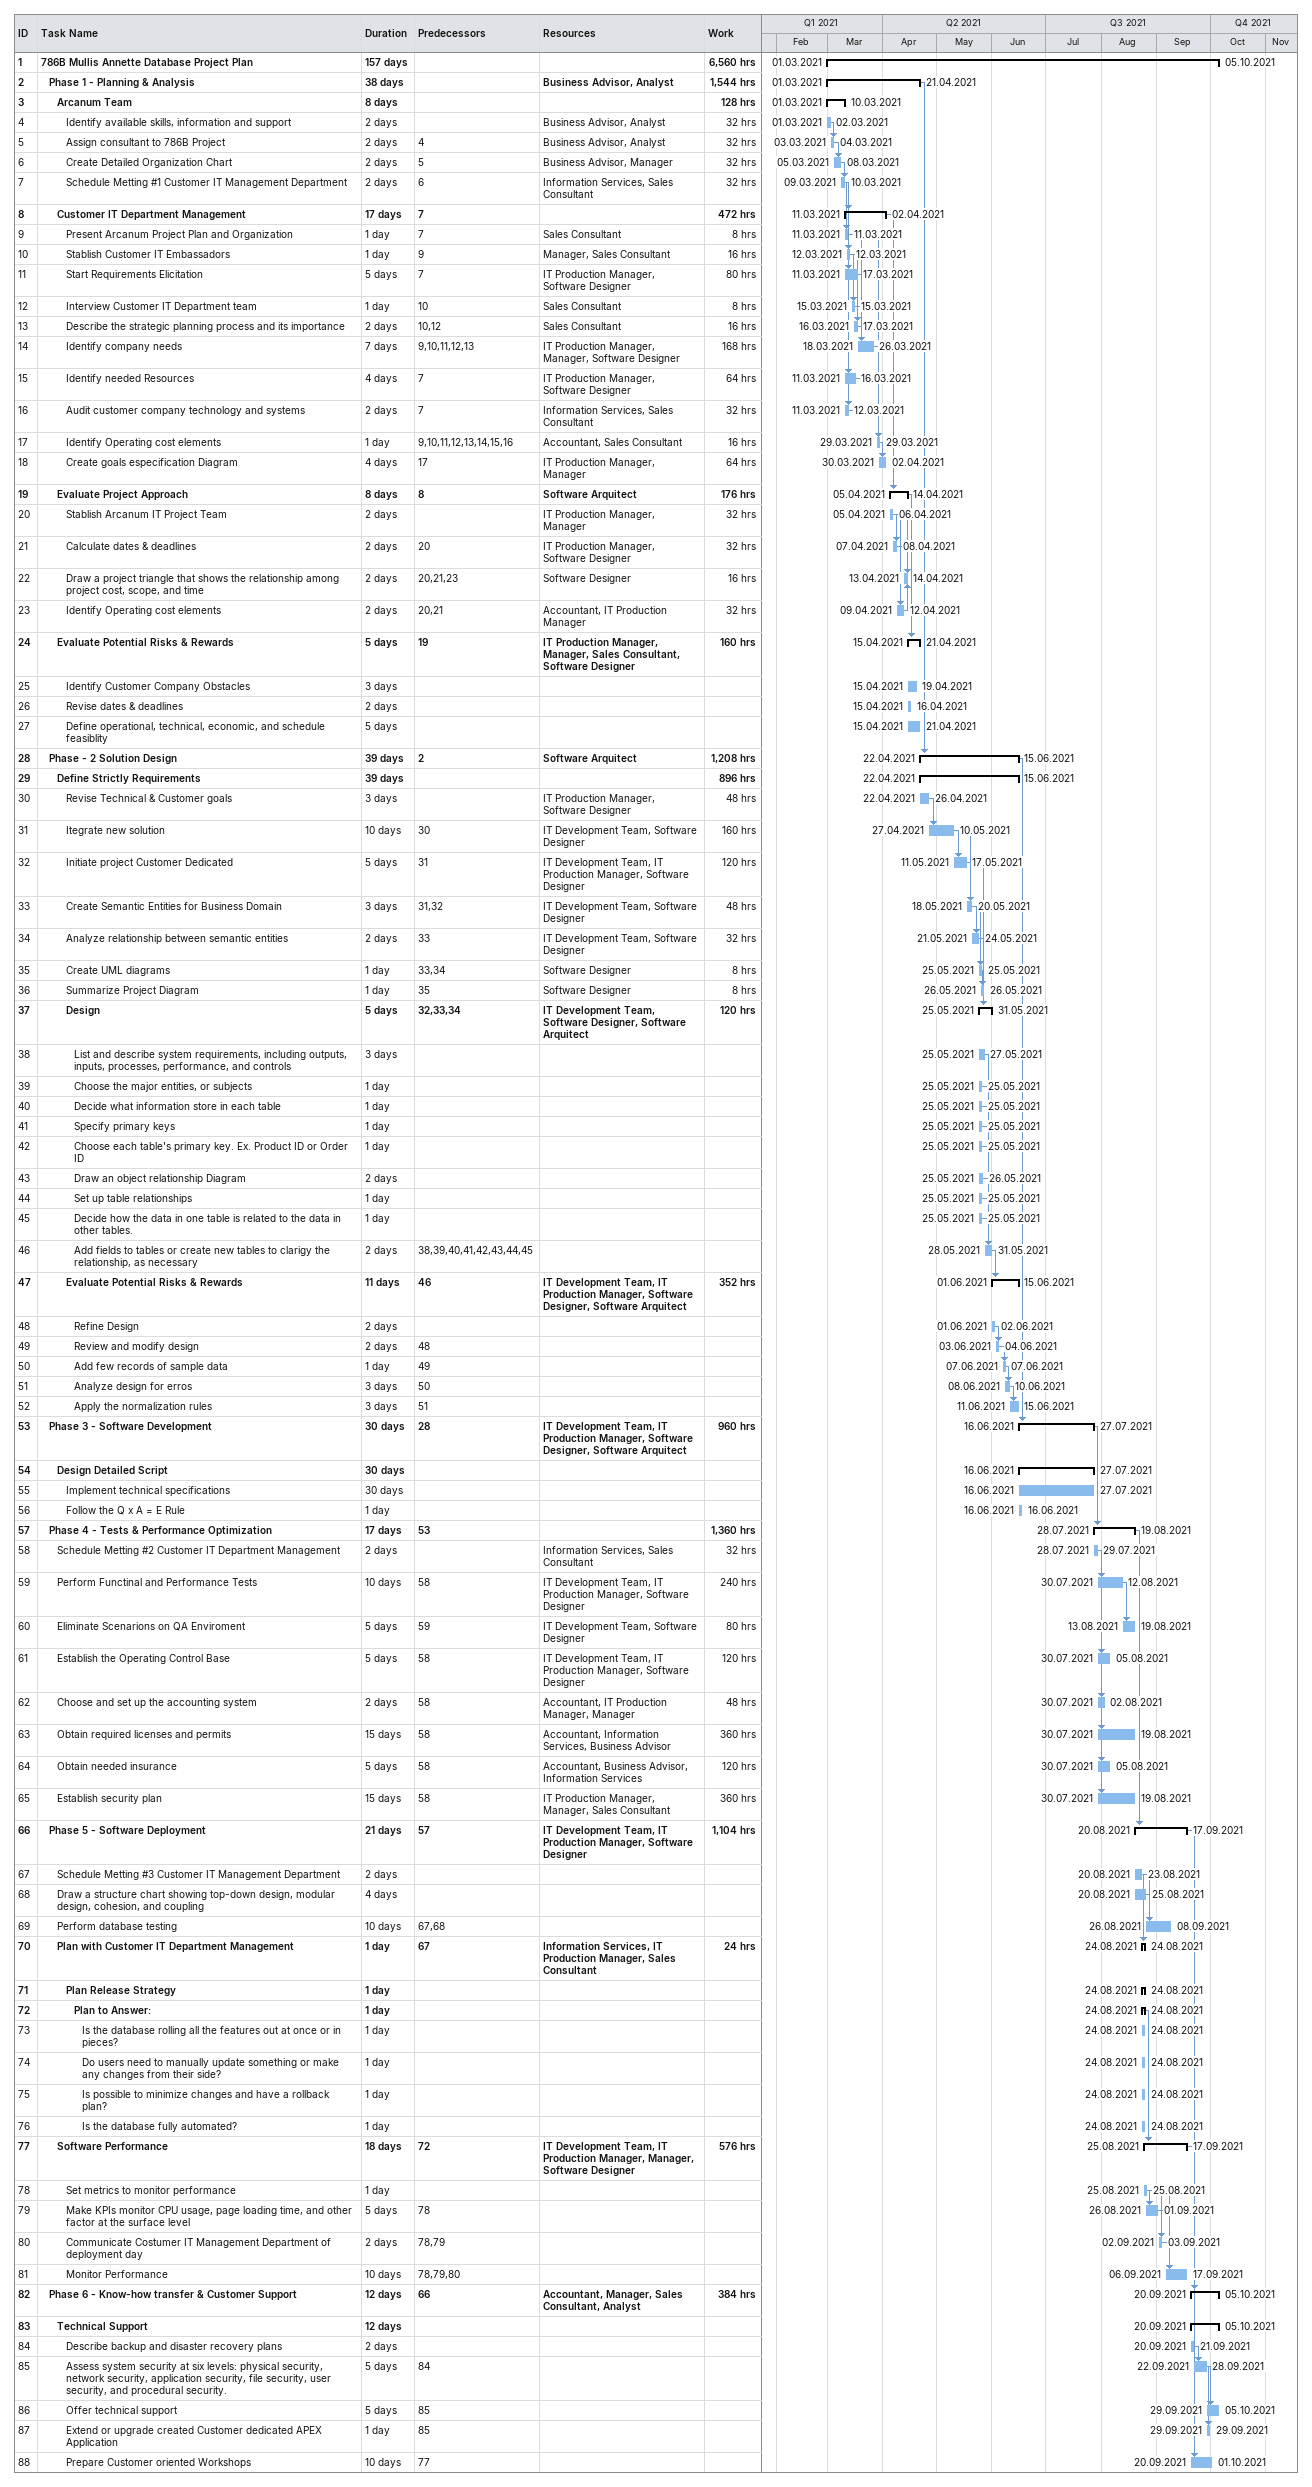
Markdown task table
| ID | Level | Task | Duration | Start | Finish | Predecessors | Resources | Work (h) |
|---|---|---|---|---|---|---|---|---|
| 1 | 1 | **786B Mullis Annette Database Project Plan** | 157d | 2021-03-01 | 2021-10-05 |  |  | 6560 |
| 2 | 2 | **Phase 1 - Planning & Analysis** | 38d | 2021-03-01 | 2021-04-21 |  | Business Advisor, Analyst | 1544 |
| 3 | 3 | **Arcanum Team** | 8d | 2021-03-01 | 2021-03-10 |  |  | 128 |
| 4 | 4 | Identify available skills, information and support | 2d | 2021-03-01 | 2021-03-02 |  | Business Advisor, Analyst | 32 |
| 5 | 4 | Assign consultant to 786B Project | 2d | 2021-03-03 | 2021-03-04 | 4 | Business Advisor, Analyst | 32 |
| 6 | 4 | Create Detailed Organization Chart | 2d | 2021-03-05 | 2021-03-08 | 5 | Business Advisor, Manager | 32 |
| 7 | 4 | Schedule Metting #1 Customer IT Management Department | 2d | 2021-03-09 | 2021-03-10 | 6 | Information Services, Sales Consultant | 32 |
| 8 | 3 | **Customer IT Department Management** | 17d | 2021-03-11 | 2021-04-02 | 7 |  | 472 |
| 9 | 4 | Present Arcanum Project Plan and Organization | 1d | 2021-03-11 | 2021-03-11 | 7 | Sales Consultant | 8 |
| 10 | 4 | Stablish Customer IT Embassadors | 1d | 2021-03-12 | 2021-03-12 | 9 | Manager, Sales Consultant | 16 |
| 11 | 4 | Start Requirements Elicitation | 5d | 2021-03-11 | 2021-03-17 | 7 | IT Production Manager, Software Designer | 80 |
| 12 | 4 | Interview Customer IT Department team | 1d | 2021-03-15 | 2021-03-15 | 10 | Sales Consultant | 8 |
| 13 | 4 | Describe the strategic planning process and its importance | 2d | 2021-03-16 | 2021-03-17 | 10, 12 | Sales Consultant | 16 |
| 14 | 4 | Identify company needs | 7d | 2021-03-18 | 2021-03-26 | 9, 10, 11, 12, 13 | IT Production Manager, Manager, Software Designer | 168 |
| 15 | 4 | Identify needed Resources | 4d | 2021-03-11 | 2021-03-16 | 7 | IT Production Manager, Software Designer | 64 |
| 16 | 4 | Audit customer company technology and systems | 2d | 2021-03-11 | 2021-03-12 | 7 | Information Services, Sales Consultant | 32 |
| 17 | 4 | Identify Operating cost elements | 1d | 2021-03-29 | 2021-03-29 | 9, 10, 11, 12, 13, 14, 15, 16 | Accountant, Sales Consultant | 16 |
| 18 | 4 | Create goals especification Diagram | 4d | 2021-03-30 | 2021-04-02 | 17 | IT Production Manager, Manager | 64 |
| 19 | 3 | **Evaluate Project Approach** | 8d | 2021-04-05 | 2021-04-14 | 8 | Software Arquitect | 176 |
| 20 | 4 | Stablish Arcanum IT Project Team | 2d | 2021-04-05 | 2021-04-06 |  | IT Production Manager, Manager | 32 |
| 21 | 4 | Calculate dates & deadlines | 2d | 2021-04-07 | 2021-04-08 | 20 | IT Production Manager, Software Designer | 32 |
| 22 | 4 | Draw a project triangle that shows the relationship among project cost, scope, and time | 2d | 2021-04-13 | 2021-04-14 | 20, 21, 23 | Software Designer | 16 |
| 23 | 4 | Identify Operating cost elements | 2d | 2021-04-09 | 2021-04-12 | 20, 21 | Accountant, IT Production Manager | 32 |
| 24 | 3 | **Evaluate Potential Risks & Rewards** | 5d | 2021-04-15 | 2021-04-21 | 19 | IT Production Manager, Manager, Sales Consultant, Software Designer | 160 |
| 25 | 4 | Identify Customer Company Obstacles | 3d | 2021-04-15 | 2021-04-19 |  |  |  |
| 26 | 4 | Revise dates & deadlines | 2d | 2021-04-15 | 2021-04-16 |  |  |  |
| 27 | 4 | Define operational, technical, economic, and schedule feasiblity | 5d | 2021-04-15 | 2021-04-21 |  |  |  |
| 28 | 2 | **Phase - 2 Solution Design** | 39d | 2021-04-22 | 2021-06-15 | 2 | Software Arquitect | 1208 |
| 29 | 3 | **Define Strictly Requirements** | 39d | 2021-04-22 | 2021-06-15 |  |  | 896 |
| 30 | 4 | Revise Technical & Customer goals | 3d | 2021-04-22 | 2021-04-26 |  | IT Production Manager, Software Designer | 48 |
| 31 | 4 | Itegrate new solution | 10d | 2021-04-27 | 2021-05-10 | 30 | IT Development Team, Software Designer | 160 |
| 32 | 4 | Initiate project Customer Dedicated | 5d | 2021-05-11 | 2021-05-17 | 31 | IT Development Team, IT Production Manager, Software Designer | 120 |
| 33 | 4 | Create Semantic Entities for Business Domain | 3d | 2021-05-18 | 2021-05-20 | 31, 32 | IT Development Team, Software Designer | 48 |
| 34 | 4 | Analyze relationship between semantic entities | 2d | 2021-05-21 | 2021-05-24 | 33 | IT Development Team, Software Designer | 32 |
| 35 | 4 | Create UML diagrams | 1d | 2021-05-25 | 2021-05-25 | 33, 34 | Software Designer | 8 |
| 36 | 4 | Summarize Project Diagram | 1d | 2021-05-26 | 2021-05-26 | 35 | Software Designer | 8 |
| 37 | 4 | **Design** | 5d | 2021-05-25 | 2021-05-31 | 32, 33, 34 | IT Development Team, Software Designer, Software Arquitect | 120 |
| 38 | 5 | List and describe system requirements, including outputs, inputs, processes, performance, and controls | 3d | 2021-05-25 | 2021-05-27 |  |  |  |
| 39 | 5 | Choose the major entities, or subjects | 1d | 2021-05-25 | 2021-05-25 |  |  |  |
| 40 | 5 | Decide what information store in each table | 1d | 2021-05-25 | 2021-05-25 |  |  |  |
| 41 | 5 | Specify primary keys | 1d | 2021-05-25 | 2021-05-25 |  |  |  |
| 42 | 5 | Choose each table's primary key. Ex. Product ID or Order ID | 1d | 2021-05-25 | 2021-05-25 |  |  |  |
| 43 | 5 | Draw an object relationship Diagram | 2d | 2021-05-25 | 2021-05-26 |  |  |  |
| 44 | 5 | Set up table relationships | 1d | 2021-05-25 | 2021-05-25 |  |  |  |
| 45 | 5 | Decide how the data in one table is related to the data in other tables. | 1d | 2021-05-25 | 2021-05-25 |  |  |  |
| 46 | 5 | Add fields to tables or create new tables to clarigy the relationship, as necessary | 2d | 2021-05-28 | 2021-05-31 | 38, 39, 40, 41, 42, 43, 44, 45 |  |  |
| 47 | 4 | **Evaluate Potential Risks & Rewards** | 11d | 2021-06-01 | 2021-06-15 | 46 | IT Development Team, IT Production Manager, Software Designer, Software Arquitect | 352 |
| 48 | 5 | Refine Design | 2d | 2021-06-01 | 2021-06-02 |  |  |  |
| 49 | 5 | Review and modify design | 2d | 2021-06-03 | 2021-06-04 | 48 |  |  |
| 50 | 5 | Add few records of sample data | 1d | 2021-06-07 | 2021-06-07 | 49 |  |  |
| 51 | 5 | Analyze design for erros | 3d | 2021-06-08 | 2021-06-10 | 50 |  |  |
| 52 | 5 | Apply the normalization rules | 3d | 2021-06-11 | 2021-06-15 | 51 |  |  |
| 53 | 2 | **Phase 3 - Software Development** | 30d | 2021-06-16 | 2021-07-27 | 28 | IT Development Team, IT Production Manager, Software Designer, Software Arquitect | 960 |
| 54 | 3 | **Design Detailed Script** | 30d | 2021-06-16 | 2021-07-27 |  |  |  |
| 55 | 4 | Implement technical specifications | 30d | 2021-06-16 | 2021-07-27 |  |  |  |
| 56 | 4 | Follow the Q x A = E Rule | 1d | 2021-06-16 | 2021-06-16 |  |  |  |
| 57 | 2 | **Phase 4 - Tests & Performance Optimization** | 17d | 2021-07-28 | 2021-08-19 | 53 |  | 1360 |
| 58 | 3 | Schedule Metting #2 Customer IT Department Management | 2d | 2021-07-28 | 2021-07-29 |  | Information Services, Sales Consultant | 32 |
| 59 | 3 | Perform Functinal and Performance Tests | 10d | 2021-07-30 | 2021-08-12 | 58 | IT Development Team, IT Production Manager, Software Designer | 240 |
| 60 | 3 | Eliminate Scenarions on QA Enviroment | 5d | 2021-08-13 | 2021-08-19 | 59 | IT Development Team, Software Designer | 80 |
| 61 | 3 | Establish the Operating Control Base | 5d | 2021-07-30 | 2021-08-05 | 58 | IT Development Team, IT Production Manager, Software Designer | 120 |
| 62 | 3 | Choose and set up the accounting system | 2d | 2021-07-30 | 2021-08-02 | 58 | Accountant, IT Production Manager, Manager | 48 |
| 63 | 3 | Obtain required licenses and permits | 15d | 2021-07-30 | 2021-08-19 | 58 | Accountant, Information Services, Business Advisor | 360 |
| 64 | 3 | Obtain needed insurance | 5d | 2021-07-30 | 2021-08-05 | 58 | Accountant, Business Advisor, Information Services | 120 |
| 65 | 3 | Establish security plan | 15d | 2021-07-30 | 2021-08-19 | 58 | IT Production Manager, Manager, Sales Consultant | 360 |
| 66 | 2 | **Phase 5 - Software Deployment** | 21d | 2021-08-20 | 2021-09-17 | 57 | IT Development Team, IT Production Manager, Software Designer | 1104 |
| 67 | 3 | Schedule Metting #3 Customer IT Management Department | 2d | 2021-08-20 | 2021-08-23 |  |  |  |
| 68 | 3 | Draw a structure chart showing top-down design, modular design, cohesion, and coupling | 4d | 2021-08-20 | 2021-08-25 |  |  |  |
| 69 | 3 | Perform database testing | 10d | 2021-08-26 | 2021-09-08 | 67, 68 |  |  |
| 70 | 3 | **Plan with Customer IT Department Management** | 1d | 2021-08-24 | 2021-08-24 | 67 | Information Services, IT Production Manager, Sales Consultant | 24 |
| 71 | 4 | **Plan Release Strategy** | 1d | 2021-08-24 | 2021-08-24 |  |  |  |
| 72 | 5 | **Plan to Answer:** | 1d | 2021-08-24 | 2021-08-24 |  |  |  |
| 73 | 6 | Is the database rolling all the features out at once or in pieces? | 1d | 2021-08-24 | 2021-08-24 |  |  |  |
| 74 | 6 | Do users need to manually update something or make any changes from their side? | 1d | 2021-08-24 | 2021-08-24 |  |  |  |
| 75 | 6 | Is possible to minimize changes and have a rollback plan? | 1d | 2021-08-24 | 2021-08-24 |  |  |  |
| 76 | 6 | Is the database fully automated? | 1d | 2021-08-24 | 2021-08-24 |  |  |  |
| 77 | 3 | **Software Performance** | 18d | 2021-08-25 | 2021-09-17 | 72 | IT Development Team, IT Production Manager, Manager, Software Designer | 576 |
| 78 | 4 | Set metrics to monitor performance | 1d | 2021-08-25 | 2021-08-25 |  |  |  |
| 79 | 4 | Make KPIs monitor CPU usage, page loading time, and other factor at the surface level | 5d | 2021-08-26 | 2021-09-01 | 78 |  |  |
| 80 | 4 | Communicate Costumer IT Management Department of deployment day | 2d | 2021-09-02 | 2021-09-03 | 78, 79 |  |  |
| 81 | 4 | Monitor Performance | 10d | 2021-09-06 | 2021-09-17 | 78, 79, 80 |  |  |
| 82 | 2 | **Phase 6 - Know-how transfer & Customer Support** | 12d | 2021-09-20 | 2021-10-05 | 66 | Accountant, Manager, Sales Consultant, Analyst | 384 |
| 83 | 3 | **Technical Support** | 12d | 2021-09-20 | 2021-10-05 |  |  |  |
| 84 | 4 | Describe backup and disaster recovery plans | 2d | 2021-09-20 | 2021-09-21 |  |  |  |
| 85 | 4 | Assess system security at six levels: physical security, network security, application security, file security, user security, and procedural security. | 5d | 2021-09-22 | 2021-09-28 | 84 |  |  |
| 86 | 4 | Offer technical support | 5d | 2021-09-29 | 2021-10-05 | 85 |  |  |
| 87 | 4 | Extend or upgrade created Customer dedicated APEX Application | 1d | 2021-09-29 | 2021-09-29 | 85 |  |  |
| 88 | 4 | Prepare Customer oriented Workshops | 10d | 2021-09-20 | 2021-10-01 | 77 |  |  |
